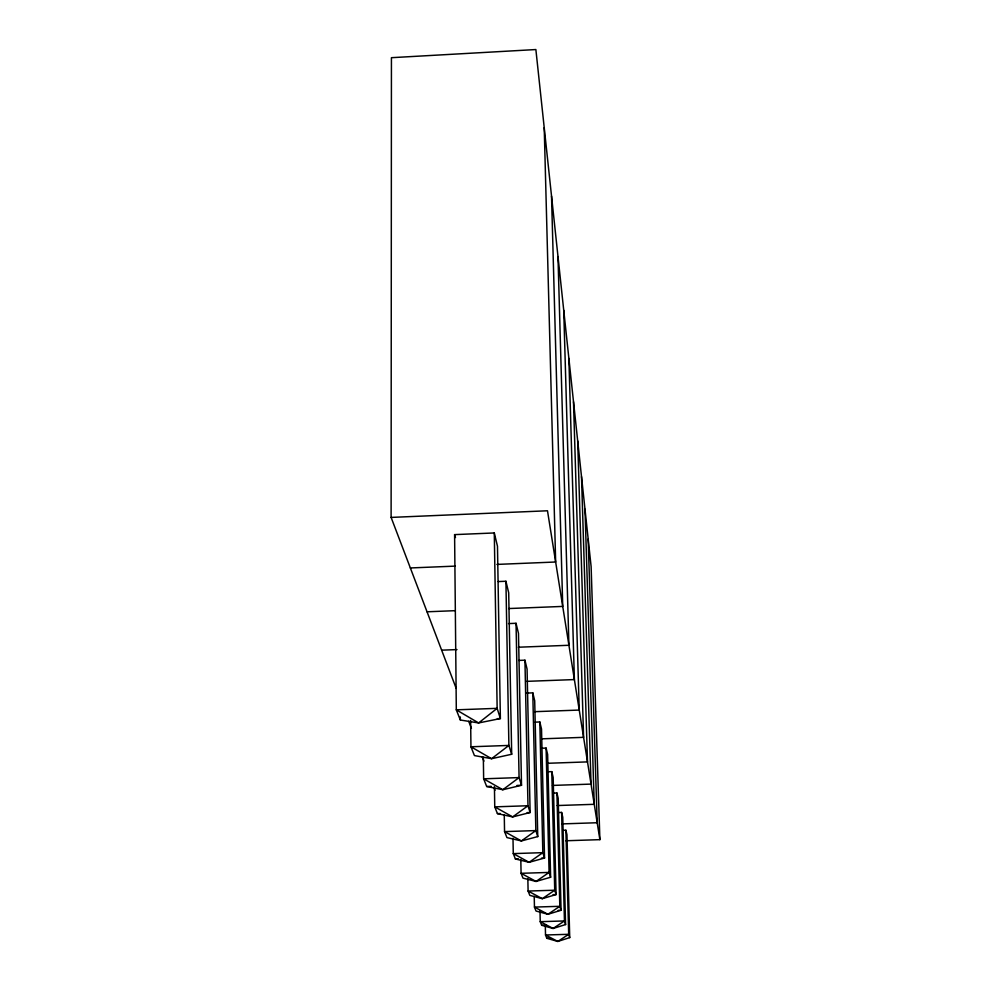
<?xml version="1.0" encoding="UTF-8"?>
<svg xmlns="http://www.w3.org/2000/svg" width="991" height="991" viewBox="0 0 991 991"><rect width="100%" height="100%" fill="white"/><g stroke="black" fill="none" stroke-linecap="round" stroke-linejoin="round"><path stroke-width="1.49" d="M456.182 688.361L391.111 517.413L391.433 57.689L535.871 49.55L591.119 566.555L599.889 839.65L565.861 840.764M562.851 830.322L565.886 830.223L566.951 834.62L569.726 937.61L557.797 941.45L546.821 938.291L545.521 934.996L545.31 925.817M558.627 812.533L561.612 812.434L562.764 817.228L565.588 924.553L553.089 928.48L541.668 925.272L540.244 921.68L539.996 910.989M541.532 748.242L546.103 748.081L547.639 754.461L550.624 877.246L536.044 881.445L522.975 878.113L521.08 873.306L520.808 859.507M526.679 693.081L532.799 692.858L534.706 700.773L537.754 836.59L521.377 840.938L506.934 837.593L504.555 831.61L504.258 814.602M508.532 623.587L516.038 623.289L518.479 633.373L521.514 785.293L502.821 789.728L486.68 786.495L483.645 778.815L483.335 757.235M498.225 581.568L505.918 581.259L508.693 592.779L511.69 754.262L491.573 758.697L474.429 755.576L470.948 746.78L470.626 720.482M391.111 517.413L547.49 510.774L599.889 839.65M454.596 534.62L494.286 532.96L497.482 546.239L500.381 718.562L478.616 722.947L460.344 720.011L456.306 709.841L454.596 534.62L455.476 537.556M410.348 567.954L455.179 566.121M496.912 564.412L555.654 562.008L544.22 127.703M427.034 611.794L454.795 610.691M508.767 608.548L562.727 606.418L551.529 196.144M441.652 650.17L456.987 649.588M518.318 647.222L568.921 645.277L557.983 256.57M518.751 660.427L524.933 660.192L527.076 669.098L530.123 812.521L512.669 816.918L497.42 813.611L494.744 806.86L494.435 786.743M526.754 681.35L574.384 679.578L563.73 310.307M534.867 711.674L579.24 710.064L568.871 358.42M497.309 718.673L500.381 718.562L497.148 708.342L494.286 532.96M535.239 722.142L539.81 721.968L541.52 729.054L544.542 858.033L529.12 862.306L515.394 858.962L513.276 853.61L512.991 838.25M542.201 738.815L583.588 737.341L573.504 401.751M547.329 763.293L587.502 761.893L577.691 440.958M547.168 771.803L551.776 771.642L553.164 777.415L556.1 894.563L542.3 898.676L529.826 895.381L528.104 891.045L527.844 878.732M486.68 786.495L491.226 786.334M516.968 785.454L520.002 785.343M552.495 785.429L591.045 784.104L581.506 476.621M553.994 793.097L556.917 792.998L558.181 798.238L561.067 910.258L547.949 914.284L536.02 911.026L534.459 907.087L534.223 896.372M557.165 805.547L594.253 804.308L584.987 509.201M497.42 813.611L500.393 813.512M527.15 812.62L530.123 812.521L527.98 805.745L524.933 660.192M562.008 823.905L597.201 822.741L588.171 539.067M515.394 858.962L518.466 858.863M541.47 858.132L544.542 858.033L542.833 852.656L539.81 721.968M553.015 894.662L556.1 894.563L554.725 890.215L551.776 771.642M558.119 910.357L561.067 910.258L559.816 906.307L556.917 792.998M541.668 925.272L546.152 925.136M546.821 938.291L549.869 938.192M468.718 721.287L471.419 728.385M482.27 756.876L483.905 761.162M493.902 787.436L494.992 790.285M511.69 754.262L508.891 745.43L505.918 581.259M521.514 785.293L519.073 777.588L516.038 623.289M537.754 836.59L535.846 830.582L532.799 692.858M550.624 877.246L549.088 872.427L546.103 748.081M565.588 924.553L564.449 920.949L561.612 812.434M569.726 937.61L568.685 934.302L565.886 830.223M460.307 716.939L460.344 720.011M497.148 708.342L478.616 722.947L456.306 709.841L497.148 708.342M508.891 745.43L491.573 758.697L470.948 746.78L508.891 745.43M519.073 777.588L502.821 789.728L483.645 778.815L519.073 777.588M527.98 805.745L512.669 816.918L494.744 806.86L527.98 805.745M535.846 830.582L521.377 840.938L504.555 831.61L535.846 830.582M542.833 852.656L529.12 862.306L513.276 853.61L542.833 852.656M549.088 872.427L536.044 881.445L521.08 873.306L549.088 872.427M554.725 890.215L542.3 898.676L528.104 891.045L554.725 890.215M559.816 906.307L547.949 914.284L534.459 907.087L559.816 906.307M564.449 920.949L553.089 928.48L540.244 921.68L564.449 920.949M568.685 934.302L557.797 941.45L545.521 934.996L568.685 934.302"/></g></svg>
